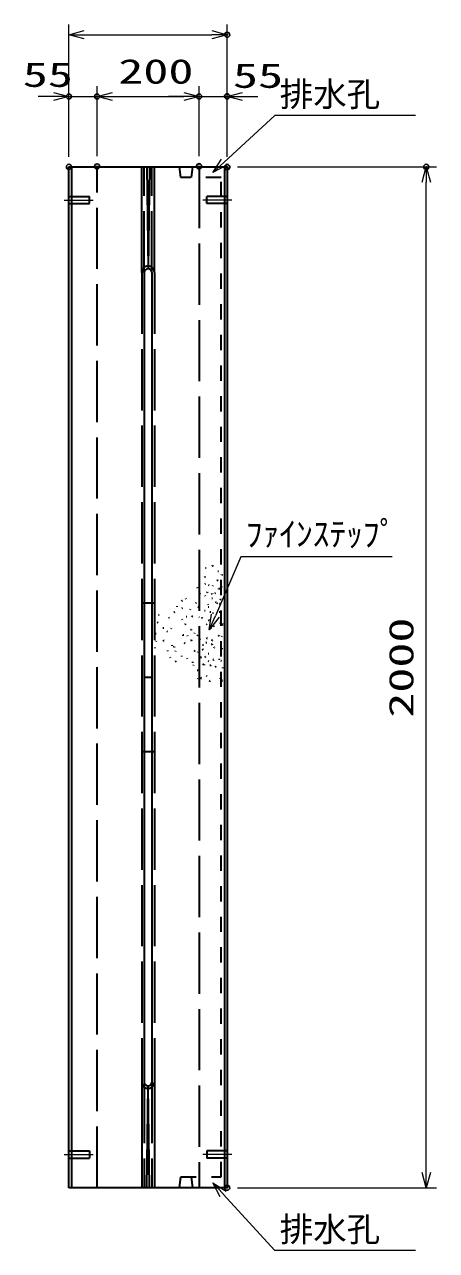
# Model space of a CAD drawing. Units: millimetres on the paper. Extents: x 15 to 1219, y 6 to 859.
# Drawn here: x 262 to 302.4, y 419.9 to 540 of the extents above; entities that cross this region are included whole.
import ezdxf
from ezdxf.enums import TextEntityAlignment as Align

# ---------------------------------------------------------------- set-up
doc = ezdxf.new("R2010")
doc.units = ezdxf.units.MM
doc.header["$PDMODE"] = 32
doc.header["$PDSIZE"] = 0.5
for name, pattern in [('DASHED', [7.5, 6, -1.5]), ('USER1', [18.5, 12, -1.5, 3.5, -1.5]), ('USER2', [3, 1.5, -1.5])]:
    doc.linetypes.add(name, pattern=pattern)
for name, color, linetype, lineweight in [('D-BMK（構造物基準線）', 2, 'USER1', 18), ('D-STR-DIM（寸法）', 7, 'Continuous', 13), ('D-STR-HTXT（WS-旗）', 7, 'Continuous', 13), ('D-STR-HTXT（旗上げ）', 7, 'Continuous', 13), ('D-STR（構造物WS）', 1, 'Continuous', 35), ('D-STR（構造物）', 1, 'Continuous', 35)]:
    doc.layers.add(name, color=color, linetype=linetype, lineweight=lineweight)
doc.layers.add('Defpoints_10', color=151, linetype='Continuous')
doc.styles.add('ＭＳ ゴシック', font='')
doc.styles.get('ＭＳ ゴシック').set_extended_font_data('MS Gothic')

# ---------------------------------------------------------------- blocks, each defined once
blk = doc.blocks.new('_Open30')
at = {"color": 7, "linetype": 'Continuous', "lineweight": 13}
for p, q in [((-1, 0.2679), (0, 0)), ((0, 0), (-1, -0.2679)), ((0, 0), (-1, 0))]:
    blk.add_line(p, q, dxfattribs=at)

msp = doc.modelspace()

# ---------------------------------------------------------------- linework, layer by layer
at = {"layer": 'D-BMK（構造物基準線）'}
for p, q in [((265.932, 522.784), (268.781, 522.784)), ((282.356, 522.784), (279.506, 522.784)), ((265.932, 429.284), (268.781, 429.284)), ((282.356, 429.284), (279.506, 429.284))]:
    msp.add_line(p, q, dxfattribs=at)
at = {"layer": 'D-STR-DIM（寸法）'}
for p, q in [((266.394, 533.93), (266.394, 539.98)), ((281.894, 533.96), (281.894, 539.98)), ((267.894, 538.98), (280.394, 538.98)), ((266.394, 527.034), (266.394, 533.93)), ((269.144, 527.085), (269.144, 533.93)), ((269.144, 527.085), (269.144, 533.93)), ((279.144, 527.1), (279.144, 533.93)), ((279.144, 527.07), (279.144, 533.93)), ((281.894, 527.003), (281.894, 533.93)), ((264.894, 532.93), (263.394, 532.93)), ((266.394, 532.93), (269.144, 532.93)), ((270.644, 532.93), (272.144, 532.93)), ((270.644, 532.93), (277.644, 532.93)), ((277.644, 532.93), (276.144, 532.93)), ((279.144, 532.93), (281.894, 532.93)), ((283.394, 532.93), (284.894, 532.93)), ((282.894, 526.034), (302.397, 526.034)), ((301.397, 427.534), (301.397, 524.534)), ((282.894, 426.034), (302.397, 426.034))]:
    msp.add_line(p, q, dxfattribs=at)
at = {"layer": 'D-STR-HTXT（WS-旗）'}
for points in [[(300.348, 531.08), (286.559, 531.08), (281.602, 526.491)], [(300.348, 419.885), (286.559, 419.885), (281.512, 425.417)]]:
    msp.add_lwpolyline(points, dxfattribs=at)
at = {"layer": 'D-STR-HTXT（旗上げ）'}
msp.add_lwpolyline([(298.066, 487.821), (283.237, 487.821), (280.737, 482.071)], dxfattribs=at)
msp.add_lwpolyline([(298.066, 487.821), (283.237, 487.821), (280.737, 482.071)], dxfattribs=at)
at = {"layer": 'D-STR（構造物WS）', "linetype": 'USER2'}
for p, q in [((277.361, 524.984), (277.223, 526.034)), ((278.494, 526.034), (278.365, 524.984)), ((281.319, 524.984), (277.361, 524.984)), ((281.319, 427.084), (281.319, 524.984)), ((277.223, 426.034), (277.361, 427.084)), ((277.361, 427.084), (281.319, 427.084)), ((278.365, 427.084), (278.494, 426.034))]:
    msp.add_line(p, q, dxfattribs=at)
at = {"layer": 'D-STR（構造物）'}
for p, q in [((266.394, 426.034), (266.394, 526.034)), ((266.394, 526.034), (281.894, 526.034)), ((266.644, 526.034), (266.644, 426.034)), ((273.519, 515.685), (273.519, 526.034)), ((273.519, 515.685), (273.519, 526.034)), ((274.019, 526.034), (274.144, 516.06)), ((274.269, 526.034), (274.144, 516.06)), ((274.769, 515.685), (274.769, 526.034)), ((281.644, 526.034), (281.644, 426.034)), ((281.894, 526.034), (281.894, 426.034)), ((273.769, 515.685), (273.769, 436.382)), ((274.519, 515.685), (274.519, 436.382)), ((279.776, 486.765), (279.848, 486.746)), ((279.776, 486.765), (279.848, 486.746)), ((280.401, 486.94), (280.459, 486.989)), ((280.401, 486.94), (280.459, 486.989)), ((280.459, 486.989), (280.507, 486.931)), ((280.459, 486.989), (280.507, 486.931)), ((280.977, 486.434), (281.052, 486.434)), ((280.977, 486.434), (281.052, 486.434)), ((279.662, 485.911), (279.715, 485.858)), ((279.662, 485.911), (279.715, 485.858)), ((279.755, 485.188), (279.69, 485.151)), ((279.755, 485.188), (279.69, 485.151)), ((279.715, 485.858), (279.768, 485.911)), ((279.715, 485.858), (279.768, 485.911)), ((280.961, 485.502), (280.888, 485.483)), ((280.961, 485.502), (280.888, 485.483)), ((280.941, 485.574), (280.961, 485.502)), ((280.941, 485.574), (280.961, 485.502)), ((281.325, 486.05), (281.378, 486.103)), ((281.325, 486.05), (281.378, 486.103)), ((281.378, 486.103), (281.431, 486.05)), ((281.378, 486.103), (281.431, 486.05)), ((279.008, 484.774), (279.001, 484.849)), ((279.008, 484.774), (279.001, 484.849)), ((279.296, 484.176), (279.225, 484.202)), ((279.296, 484.176), (279.225, 484.202)), ((279.709, 484.061), (279.74, 483.993)), ((279.709, 484.061), (279.74, 483.993)), ((279.925, 484.365), (279.864, 484.322)), ((279.925, 484.365), (279.864, 484.322)), ((279.925, 484.365), (279.968, 484.304)), ((279.925, 484.365), (279.968, 484.304)), ((280.142, 485.038), (280.068, 485.051)), ((280.142, 485.038), (280.068, 485.051)), ((280.359, 484.189), (280.42, 484.232)), ((280.359, 484.189), (280.42, 484.232)), ((280.42, 484.232), (280.463, 484.17)), ((280.42, 484.232), (280.463, 484.17)), ((280.481, 484.967), (280.507, 485.037)), ((280.481, 484.967), (280.507, 485.037)), ((280.689, 484.291), (280.757, 484.323)), ((280.689, 484.291), (280.757, 484.323)), ((281.078, 484.665), (281.091, 484.739)), ((281.078, 484.665), (281.091, 484.739)), ((281.091, 484.739), (281.165, 484.725)), ((281.091, 484.739), (281.165, 484.725)), ((281.273, 484.865), (281.334, 484.908)), ((281.273, 484.865), (281.334, 484.908)), ((281.334, 484.908), (281.377, 484.846)), ((281.334, 484.908), (281.377, 484.846)), ((274.769, 483.292), (273.519, 483.292)), ((274.769, 483.292), (273.519, 483.292)), ((276.99, 482.937), (277.009, 483.01)), ((276.99, 482.937), (277.009, 483.01)), ((277.463, 483.52), (277.41, 483.573)), ((277.463, 483.52), (277.41, 483.573)), ((277.438, 482.813), (277.503, 482.85)), ((277.438, 482.813), (277.503, 482.85)), ((277.463, 483.52), (277.516, 483.573)), ((277.463, 483.52), (277.516, 483.573)), ((277.878, 483.697), (277.841, 483.762)), ((277.878, 483.697), (277.841, 483.762)), ((278.844, 483.317), (278.786, 483.269)), ((278.844, 483.317), (278.786, 483.269)), ((279.029, 482.981), (279.09, 482.938)), ((279.029, 482.981), (279.09, 482.938)), ((279.09, 482.938), (279.047, 482.877)), ((279.09, 482.938), (279.047, 482.877)), ((280.036, 482.952), (280.111, 482.952)), ((280.036, 482.952), (280.111, 482.952)), ((280.055, 483.122), (280.042, 483.196)), ((280.055, 483.122), (280.042, 483.196)), ((280.468, 483.761), (280.393, 483.768)), ((280.468, 483.761), (280.393, 483.768)), ((280.811, 483.345), (280.763, 483.402)), ((280.811, 483.345), (280.763, 483.402)), ((280.922, 483.287), (280.861, 483.244)), ((280.922, 483.287), (280.861, 483.244)), ((280.965, 483.226), (280.922, 483.287)), ((280.965, 483.226), (280.922, 483.287)), ((281.214, 483.235), (281.14, 483.248)), ((281.214, 483.235), (281.14, 483.248)), ((281.201, 483.161), (281.214, 483.235)), ((281.201, 483.161), (281.214, 483.235)), ((281.205, 483.613), (281.242, 483.678)), ((281.205, 483.613), (281.242, 483.678)), ((281.242, 483.678), (281.307, 483.64)), ((281.242, 483.678), (281.307, 483.64)), ((275.237, 482.106), (275.163, 482.112)), ((275.237, 482.106), (275.163, 482.112)), ((276.202, 481.815), (276.209, 481.89)), ((276.202, 481.815), (276.209, 481.89)), ((276.681, 482.43), (276.755, 482.437)), ((276.681, 482.43), (276.755, 482.437)), ((277.456, 481.723), (277.488, 481.655)), ((277.456, 481.723), (277.488, 481.655)), ((277.946, 481.963), (277.871, 481.97)), ((277.946, 481.963), (277.871, 481.97)), ((278.254, 482.7), (278.229, 482.629)), ((278.254, 482.7), (278.229, 482.629)), ((278.505, 481.985), (278.437, 481.954)), ((278.505, 481.985), (278.437, 481.954)), ((278.505, 481.985), (278.473, 482.053)), ((278.505, 481.985), (278.473, 482.053)), ((279.193, 481.88), (279.145, 481.937)), ((279.193, 481.88), (279.145, 481.937)), ((279.445, 481.841), (279.38, 481.803)), ((279.445, 481.841), (279.38, 481.803)), ((279.408, 481.906), (279.445, 481.841)), ((279.408, 481.906), (279.445, 481.841)), ((279.671, 482.581), (279.746, 482.574)), ((279.671, 482.581), (279.746, 482.574)), ((280.049, 481.614), (280.122, 481.634)), ((280.049, 481.614), (280.122, 481.634)), ((280.122, 481.634), (280.102, 481.706)), ((280.122, 481.634), (280.102, 481.706)), ((280.28, 482.43), (280.207, 482.411)), ((280.28, 482.43), (280.207, 482.411)), ((280.442, 482.393), (280.504, 482.35)), ((280.442, 482.393), (280.504, 482.35)), ((280.504, 482.35), (280.461, 482.289)), ((280.504, 482.35), (280.461, 482.289)), ((281.123, 482.437), (281.197, 482.45)), ((281.123, 482.437), (281.197, 482.45)), ((281.197, 482.45), (281.21, 482.377)), ((281.197, 482.45), (281.21, 482.377)), ((275.08, 481.416), (275.023, 481.368)), ((275.08, 481.416), (275.023, 481.368)), ((275.128, 481.359), (275.08, 481.416)), ((275.128, 481.359), (275.08, 481.416)), ((275.673, 480.862), (275.598, 480.862)), ((275.673, 480.862), (275.598, 480.862)), ((276.052, 480.477), (275.999, 480.53)), ((276.052, 480.477), (275.999, 480.53)), ((276.42, 480.779), (276.452, 480.847)), ((276.42, 480.779), (276.452, 480.847)), ((277.731, 481.226), (277.789, 481.274)), ((277.731, 481.226), (277.789, 481.274)), ((277.789, 481.274), (277.837, 481.216)), ((277.789, 481.274), (277.837, 481.216)), ((278.307, 480.72), (278.382, 480.72)), ((278.307, 480.72), (278.382, 480.72)), ((278.382, 480.72), (278.382, 480.645)), ((278.382, 480.72), (278.382, 480.645)), ((278.707, 480.388), (278.654, 480.335)), ((278.707, 480.388), (278.654, 480.335)), ((279.886, 481.233), (279.848, 481.168)), ((279.886, 481.233), (279.848, 481.168)), ((280.308, 480.877), (280.295, 480.803)), ((280.308, 480.877), (280.295, 480.803)), ((280.563, 481.067), (280.501, 481.024)), ((280.563, 481.067), (280.501, 481.024)), ((280.563, 481.067), (280.606, 481.006)), ((280.563, 481.067), (280.606, 481.006)), ((281.253, 481.382), (281.179, 481.369)), ((281.253, 481.382), (281.179, 481.369)), ((281.266, 481.309), (281.253, 481.382)), ((281.266, 481.309), (281.253, 481.382)), ((281.495, 481.212), (281.434, 481.255)), ((281.495, 481.212), (281.434, 481.255)), ((281.452, 481.15), (281.495, 481.212)), ((281.452, 481.15), (281.495, 481.212)), ((274.85, 480.317), (274.925, 480.317)), ((274.85, 480.317), (274.925, 480.317)), ((274.954, 479.599), (274.896, 479.551)), ((274.954, 479.599), (274.896, 479.551)), ((275.618, 479.611), (275.683, 479.648)), ((275.618, 479.611), (275.683, 479.648)), ((275.683, 479.648), (275.646, 479.713)), ((275.683, 479.648), (275.646, 479.713)), ((276.513, 479.116), (276.494, 479.188)), ((276.513, 479.116), (276.494, 479.188)), ((277.558, 480.174), (277.558, 480.099)), ((277.633, 480.174), (277.558, 480.174)), ((277.558, 480.174), (277.558, 480.099)), ((277.633, 480.174), (277.558, 480.174)), ((277.694, 479.404), (277.765, 479.378)), ((277.694, 479.404), (277.765, 479.378)), ((278.026, 480.047), (278.007, 480.12)), ((278.026, 480.047), (278.007, 480.12)), ((278.409, 479.655), (278.341, 479.623)), ((278.409, 479.655), (278.341, 479.623)), ((278.44, 479.587), (278.409, 479.655)), ((278.44, 479.587), (278.409, 479.655)), ((278.986, 480.153), (278.929, 480.104)), ((278.986, 480.153), (278.929, 480.104)), ((278.986, 480.153), (279.034, 480.095)), ((278.986, 480.153), (279.034, 480.095)), ((279.171, 479.817), (279.233, 479.774)), ((279.171, 479.817), (279.233, 479.774)), ((279.233, 479.774), (279.19, 479.712)), ((279.233, 479.774), (279.19, 479.712)), ((279.566, 479.187), (279.491, 479.187)), ((279.566, 479.187), (279.491, 479.187)), ((279.889, 479.41), (279.814, 479.416)), ((279.889, 479.41), (279.814, 479.416)), ((279.876, 479.824), (279.933, 479.872)), ((279.876, 479.824), (279.933, 479.872)), ((279.933, 479.872), (279.885, 479.93)), ((279.933, 479.872), (279.885, 479.93)), ((280.422, 479.266), (280.35, 479.246)), ((280.422, 479.266), (280.35, 479.246)), ((280.443, 479.639), (280.37, 479.658)), ((280.443, 479.639), (280.37, 479.658)), ((280.442, 479.193), (280.422, 479.266)), ((280.442, 479.193), (280.422, 479.266)), ((280.423, 479.567), (280.443, 479.639)), ((280.423, 479.567), (280.443, 479.639)), ((281.004, 480.08), (281.065, 480.123)), ((281.004, 480.08), (281.065, 480.123)), ((281.065, 480.123), (281.108, 480.061)), ((281.065, 480.123), (281.108, 480.061)), ((281.357, 480.07), (281.343, 479.996)), ((281.357, 480.07), (281.343, 479.996)), ((274.814, 478.961), (274.795, 478.889)), ((276.059, 478.651), (276.033, 478.581)), ((276.059, 478.651), (276.033, 478.581)), ((276.278, 478.005), (276.31, 477.937)), ((276.278, 478.005), (276.31, 477.937)), ((276.697, 479.028), (276.632, 478.99)), ((276.697, 479.028), (276.632, 478.99)), ((276.697, 479.028), (276.735, 478.963)), ((276.697, 479.028), (276.735, 478.963)), ((276.821, 478.559), (276.874, 478.612)), ((276.821, 478.559), (276.874, 478.612)), ((277.437, 478.067), (277.457, 478.14)), ((277.437, 478.067), (277.457, 478.14)), ((278.739, 478.637), (278.671, 478.606)), ((278.739, 478.637), (278.671, 478.606)), ((278.771, 478.57), (278.739, 478.637)), ((278.771, 478.57), (278.739, 478.637)), ((279.017, 478.535), (278.991, 478.465)), ((279.017, 478.535), (278.991, 478.465)), ((279.359, 477.985), (279.287, 478.005)), ((279.359, 477.985), (279.287, 478.005)), ((279.34, 477.913), (279.359, 477.985)), ((279.34, 477.913), (279.359, 477.985)), ((279.512, 478.738), (279.439, 478.719)), ((279.512, 478.738), (279.439, 478.719)), ((279.492, 478.81), (279.512, 478.738)), ((279.492, 478.81), (279.512, 478.738)), ((279.78, 478.037), (279.727, 478.09)), ((279.78, 478.037), (279.727, 478.09)), ((279.727, 477.984), (279.78, 478.037)), ((279.727, 477.984), (279.78, 478.037)), ((280.037, 478.363), (280.112, 478.363)), ((280.037, 478.363), (280.112, 478.363)), ((280.609, 478.908), (280.666, 478.956)), ((280.609, 478.908), (280.666, 478.956)), ((280.666, 478.956), (280.618, 479.013)), ((280.666, 478.956), (280.618, 479.013)), ((281.362, 478.874), (281.355, 478.799)), ((281.362, 478.874), (281.355, 478.799)), ((276.801, 477.58), (276.859, 477.629)), ((276.801, 477.58), (276.859, 477.629)), ((276.859, 477.629), (276.907, 477.571)), ((276.859, 477.629), (276.907, 477.571)), ((277.957, 477.905), (277.964, 477.83)), ((277.957, 477.905), (277.964, 477.83)), ((278.483, 477.533), (278.483, 477.458)), ((278.483, 477.533), (278.483, 477.458)), ((278.599, 477.24), (278.546, 477.187)), ((278.599, 477.24), (278.546, 477.187)), ((279.028, 476.784), (279.028, 476.709)), ((279.028, 476.784), (279.028, 476.709)), ((279.583, 477.302), (279.525, 477.254)), ((279.583, 477.302), (279.525, 477.254)), ((279.583, 477.302), (279.534, 477.36)), ((279.583, 477.302), (279.534, 477.36)), ((279.672, 477.228), (279.672, 477.303)), ((279.672, 477.228), (279.672, 477.303)), ((280.096, 477.584), (280.028, 477.616)), ((280.096, 477.584), (280.028, 477.616)), ((280.204, 477.227), (280.279, 477.22)), ((280.204, 477.227), (280.279, 477.22)), ((280.279, 477.22), (280.272, 477.145)), ((280.279, 477.22), (280.272, 477.145)), ((280.549, 477.755), (280.476, 477.774)), ((280.549, 477.755), (280.476, 477.774)), ((280.549, 477.755), (280.529, 477.682)), ((280.549, 477.755), (280.529, 477.682)), ((280.772, 477.072), (280.715, 477.024)), ((280.772, 477.072), (280.715, 477.024)), ((280.724, 477.129), (280.772, 477.072)), ((280.724, 477.129), (280.772, 477.072)), ((281.133, 477.753), (281.14, 477.827)), ((281.133, 477.753), (281.14, 477.827)), ((281.329, 477.6), (281.281, 477.657)), ((281.329, 477.6), (281.281, 477.657)), ((281.462, 476.915), (281.468, 476.99)), ((281.462, 476.915), (281.468, 476.99)), ((273.769, 476.034), (274.519, 476.034)), ((273.769, 476.034), (274.519, 476.034)), ((279.028, 476.709), (278.953, 476.709)), ((279.028, 476.709), (278.953, 476.709)), ((279.013, 475.93), (278.981, 475.862)), ((279.013, 475.93), (278.981, 475.862)), ((279.378, 475.947), (279.325, 476)), ((279.378, 475.947), (279.325, 476)), ((279.325, 475.894), (279.378, 475.947)), ((279.325, 475.894), (279.378, 475.947)), ((279.833, 476.206), (279.886, 476.153)), ((279.833, 476.206), (279.886, 476.153)), ((280.134, 475.732), (280.202, 475.7)), ((280.134, 475.732), (280.202, 475.7)), ((280.202, 475.7), (280.171, 475.632)), ((280.202, 475.7), (280.171, 475.632)), ((281.239, 475.869), (281.246, 475.943)), ((281.239, 475.869), (281.246, 475.943)), ((281.378, 475.668), (281.435, 475.716)), ((281.378, 475.668), (281.435, 475.716)), ((281.435, 475.716), (281.387, 475.773)), ((281.435, 475.716), (281.387, 475.773)), ((273.519, 468.775), (274.769, 468.775)), ((273.519, 468.775), (274.769, 468.775)), ((273.519, 436.382), (273.519, 426.034)), ((274.019, 426.034), (274.144, 436.007)), ((274.019, 426.034), (274.144, 436.007)), ((274.269, 426.034), (274.144, 436.007)), ((274.269, 426.034), (274.144, 436.007)), ((274.769, 436.382), (274.769, 426.034)), ((281.894, 426.034), (266.394, 426.034))]:
    msp.add_line(p, q, dxfattribs=at)
at = {"layer": 'D-STR（構造物）', "linetype": 'DASHED'}
for p, q in [((269.144, 426.034), (269.144, 526.034)), ((273.769, 515.685), (273.769, 526.034)), ((274.519, 515.685), (274.519, 526.034)), ((279.144, 526.034), (279.144, 426.034)), ((266.394, 523.134), (268.394, 523.134)), ((266.394, 522.434), (268.394, 522.434)), ((268.394, 522.434), (268.394, 523.134)), ((279.894, 522.434), (279.894, 523.134)), ((281.894, 523.134), (279.894, 523.134)), ((281.894, 522.434), (279.894, 522.434)), ((273.519, 515.685), (273.519, 436.382)), ((274.769, 515.685), (274.769, 436.382)), ((273.769, 436.382), (273.769, 426.034)), ((274.519, 436.382), (274.519, 426.034)), ((266.394, 429.634), (268.394, 429.634)), ((266.394, 428.934), (268.394, 428.934)), ((268.394, 429.634), (268.394, 428.934)), ((281.894, 429.634), (279.894, 429.634)), ((279.894, 429.634), (279.894, 428.934)), ((281.894, 428.934), (279.894, 428.934))]:
    msp.add_line(p, q, dxfattribs=at)
for centre, start, end in [((274.144, 515.685), 0, 180), ((274.144, 436.382), 180, 0)]:
    msp.add_arc(centre, 0.625, start, end, dxfattribs=at)
at = {"layer": 'D-STR（構造物）'}
for centre, start, end in [((274.144, 515.685), 0, 180), ((274.144, 436.382), 180, 0)]:
    msp.add_arc(centre, 0.375, start, end, dxfattribs=at)
at = {"layer": 'Defpoints_10'}
for p in [(281.894, 538.98), (266.394, 532.93), (269.144, 532.93), (279.144, 532.93), (281.894, 532.96), (281.894, 532.93), (266.394, 526.034), (269.144, 526.085), (269.144, 526.085), (279.144, 526.1), (279.144, 526.07), (281.894, 526.034), (281.894, 526.003), (301.397, 526.034), (281.894, 426.034)]:
    msp.add_point(p, dxfattribs=at)

# ---------------------------------------------------------------- block references
at = {"layer": 'D-STR-DIM（寸法）', "xscale": 1.5, "yscale": 1.5}
for p, rotation in [((266.394, 538.98), 180), ((269.144, 532.93), 180), ((269.144, 532.93), 180), ((281.894, 532.93), 180), ((301.397, 526.034), 90), ((301.397, 426.034), 270)]:
    msp.add_blockref('_Open30', p, dxfattribs=dict(at, rotation=rotation))
for p in [(281.894, 538.98), (266.394, 532.93), (279.144, 532.93), (279.144, 532.93)]:
    msp.add_blockref('_Open30', p, dxfattribs=at)
at = {"layer": 'D-STR-HTXT（WS-旗）', "xscale": 1.5, "yscale": 1.5}
for p, rotation in [((280.501, 525.472), 222.78711), ((280.501, 426.526), 132.37661)]:
    msp.add_blockref('_Open30', p, dxfattribs=dict(at, rotation=rotation))
at = {"layer": 'D-STR-HTXT（旗上げ）', "xscale": 1.5, "yscale": 1.5, "rotation": 246.50838}
msp.add_blockref('_Open30', (280.139, 480.695), dxfattribs=at)
msp.add_blockref('_Open30', (280.139, 480.695), dxfattribs=at)

# ---------------------------------------------------------------- texts
at = {"layer": 'D-STR-DIM（寸法）', "style": 'ＭＳ ゴシック', "width": 1.5}
for s, p in [('55', (261.875, 533.149)), ('200', (271.227, 533.468)), ('55', (282.459, 533.054))]:
    msp.add_text(s, height=2.405, dxfattribs=at).set_placement(p, align=Align.BOTTOM_LEFT)
msp.add_text('2000', height=2.405, rotation=90, dxfattribs=at).set_placement((300.86, 472.075), align=Align.BOTTOM_LEFT)
at = {"layer": 'D-STR-HTXT（WS-旗）', "style": 'ＭＳ ゴシック'}
for p in [(287.04, 531.232), (287.04, 420.037)]:
    msp.add_text('排水孔', height=2.405, dxfattribs=at).set_placement(p, align=Align.BOTTOM_LEFT)
at = {"layer": 'D-STR-HTXT（旗上げ）', "style": 'ＭＳ ゴシック'}
msp.add_text('ﾌｧｲﾝｽﾃｯﾌﾟ', height=2.405, dxfattribs=at).set_placement((283.716, 488.146), align=Align.BOTTOM_LEFT)
msp.add_text('ﾌｧｲﾝｽﾃｯﾌﾟ', height=2.405, dxfattribs=at).set_placement((283.716, 488.146), align=Align.BOTTOM_LEFT)

doc.saveas('drawing.dxf')
